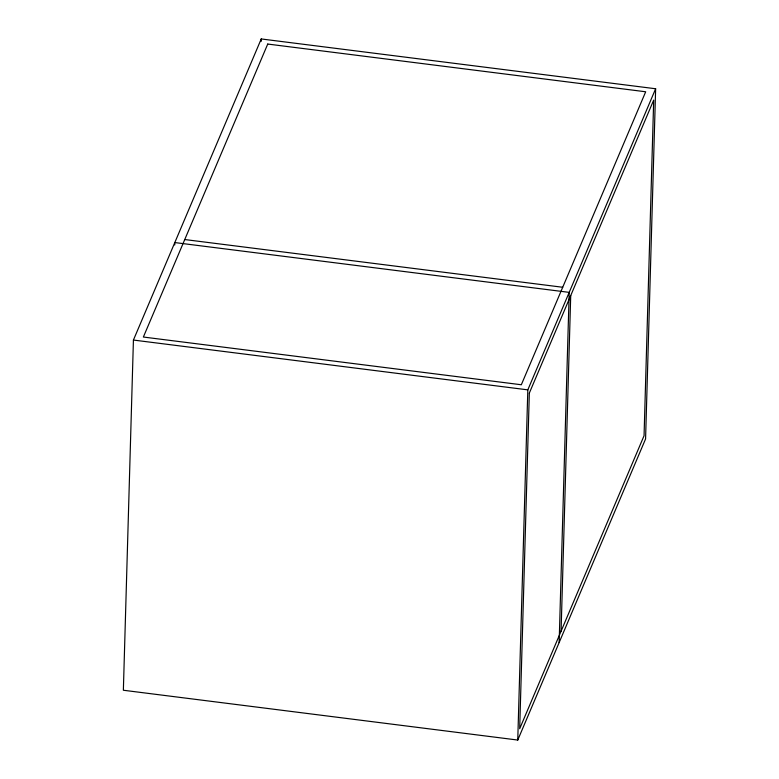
<?xml version="1.0" encoding="UTF-8"?>
<svg xmlns="http://www.w3.org/2000/svg" width="779" height="779" viewBox="0 0 779 779"><rect width="100%" height="100%" fill="white"/><g stroke="black" fill="none" stroke-linecap="round" stroke-linejoin="round"><path stroke-width="1.17" d="M133.423 340.053L123.364 690.243L517.762 740.05L645.577 438.947L655.636 88.757L261.238 38.95L133.423 340.053L527.821 389.86L655.636 88.757M174.739 244.986L174.808 242.561L569.206 292.368L559.147 642.558M261.169 41.384L261.238 38.95M517.762 740.05L527.821 389.86M561.075 631.224L570.715 295.582M184.75 239.542L562.711 287.266M529.331 393.074L519.69 728.716L644.058 435.734L653.698 100.092L529.331 393.074M267.733 44.052L143.365 337.034L521.326 384.758L645.694 91.776L267.733 44.052"/></g></svg>
